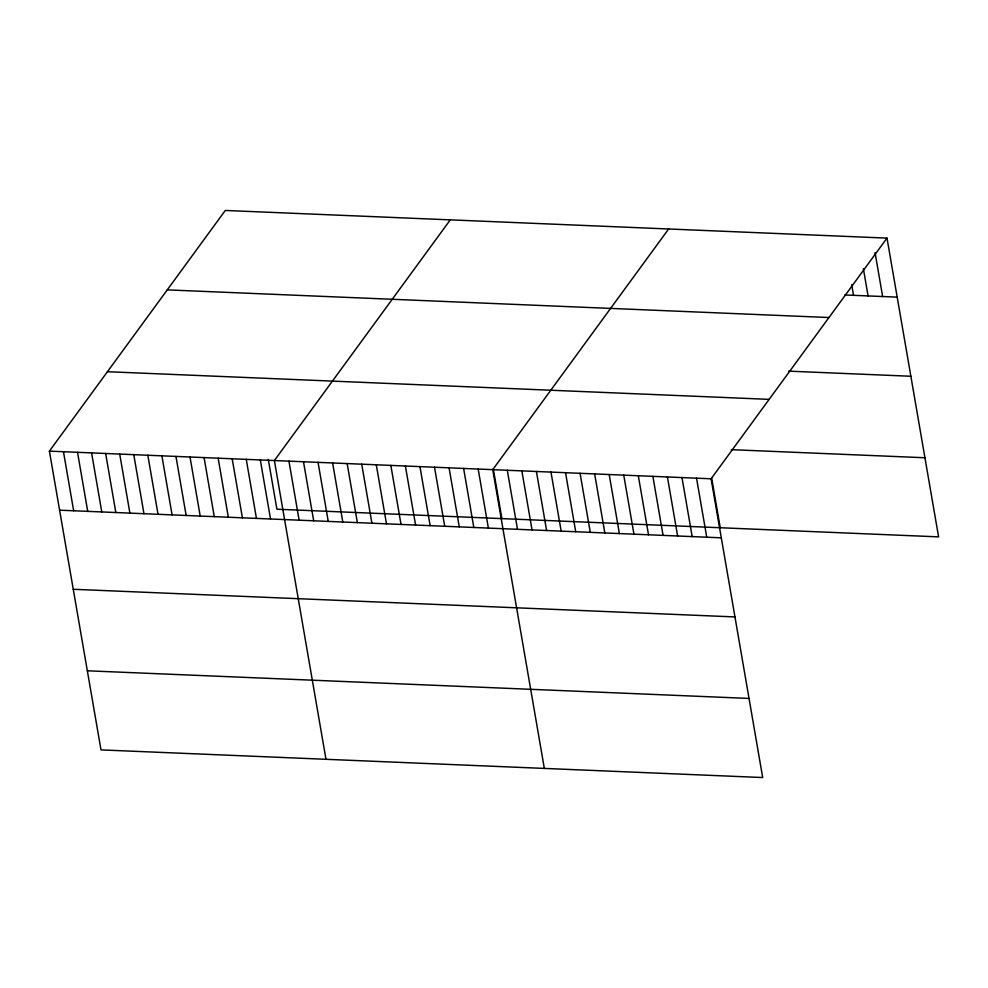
<?xml version="1.0" encoding="UTF-8"?>
<svg xmlns="http://www.w3.org/2000/svg" width="988" height="988" viewBox="0 0 988 988"><rect width="100%" height="100%" fill="white"/><g stroke="black" fill="none" stroke-linecap="round" stroke-linejoin="round"><path stroke-width="1.48" d="M887.002 238.108L711.101 478.785L762.699 777.544L100.998 749.892L49.4 451.133L225.301 210.456L887.002 238.108L938.6 536.867L276.899 509.215L268.304 459.408M450.269 219.867L274.38 460.531L325.978 759.29M668.641 228.981L492.74 469.658L544.339 768.417M844.789 294.955L897.19 297.141M167.256 289.879L828.944 317.531M788.572 371.142L910.862 376.255M107.445 371.71L769.146 399.362M731.318 449.664L924.941 457.753M49.4 451.133L711.101 478.785M59.601 510.179L721.302 537.818M73.26 589.28L734.961 616.932M87.339 670.79L749.04 698.43M875.059 252.632L882.642 296.536M863.376 268.687L868.082 295.931M851.693 284.729L853.521 295.326M711.632 477.933L720.24 527.74M696.54 478.18L706.741 537.213M681.979 477.562L692.18 536.608M667.431 476.957L677.62 536.002M652.87 476.352L663.072 535.385M638.31 475.747L648.511 534.78M623.749 475.129L633.95 534.175M609.201 474.524L619.39 533.569M594.64 473.919L604.841 532.952M580.08 473.314L590.281 532.347M565.531 472.696L575.72 531.742M550.971 472.091L561.172 531.136M536.41 471.486L546.611 530.519M521.849 470.881L532.05 529.914M507.301 470.263L517.49 529.309M493.271 468.806L501.879 518.614M478.18 469.053L488.381 528.086M463.619 468.448L473.82 527.481M449.071 467.83L459.259 526.876M434.51 467.225L444.711 526.271M419.949 466.62L430.151 525.653M405.389 466.015L415.59 525.048M390.84 465.397L401.029 524.443M376.28 464.792L386.481 523.838M361.719 464.187L371.92 523.22M347.159 463.582L357.36 522.615M332.61 462.964L342.799 522.01M318.05 462.359L328.251 521.405M303.489 461.754L313.69 520.787M288.941 461.149L299.129 520.182M260.313 459.951L270.514 518.984M246.259 459.358L256.448 518.404M232.192 458.778L242.393 517.811M218.138 458.185L228.327 517.23M204.071 457.592L214.273 516.638M190.017 457.012L200.206 516.045M175.95 456.419L186.152 515.464M161.884 455.839L172.085 514.871M147.83 455.246L158.031 514.291M133.763 454.665L143.964 513.698M119.709 454.072L129.897 513.118M105.642 453.492L115.843 512.525M91.588 452.899L101.776 511.945M77.521 452.306L87.722 511.352M63.467 451.726L73.655 510.759"/></g></svg>
